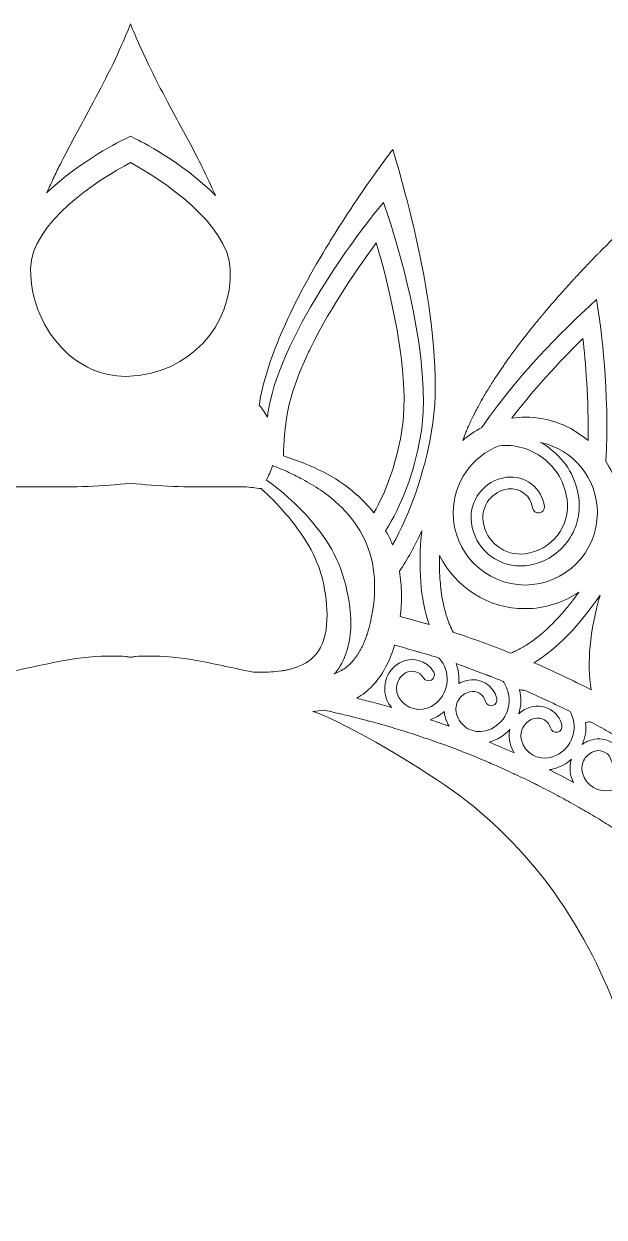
# Model space of a CAD drawing. Header units: millimetres. Extents: x -416 to 1516, y -417 to 43.
# Drawn here: x 132.6 to 181.7, y -71.1 to 29.8 of the extents above; entities that cross this region are included whole.
import ezdxf

# ---------------------------------------------------------------- set-up
doc = ezdxf.new("R2010")
doc.units = ezdxf.units.MM
doc.header["$MEASUREMENT"] = 0
doc.layers.add('Layer 4', color=7, linetype='Continuous')

msp = doc.modelspace()

# ---------------------------------------------------------------- linework, layer by layer
at = {"layer": 'Layer 4', "lineweight": 0}
for points, knots in [([(134.55, 15.54), (134.71, 15.89), (134.88, 16.24), (135.04, 16.59), (135.22, 16.97), (135.4, 17.34), (135.58, 17.72), (136.23, 19.01), (136.95, 20.35), (137.71, 21.75), (138.77, 23.7), (139.89, 25.79), (140.91, 28.08), (141.16, 28.64), (141.4, 29.23), (141.64, 29.82), (141.87, 29.23), (142.11, 28.64), (142.37, 28.08), (143.38, 25.79), (144.51, 23.7), (145.56, 21.75), (146.33, 20.35), (147.05, 19.01), (147.7, 17.71), (148.08, 16.92), (148.44, 16.15), (148.79, 15.38), (148.8, 15.37), (148.81, 15.35), (148.82, 15.33), (148.82, 15.33), (148.82, 15.32), (148.82, 15.32), (146, 18.15), (142.32, 19.98), (142.07, 20.1), (142.07, 20.1), (141.64, 20.32), (141.64, 20.32), (141.64, 20.32), (141.2, 20.11), (141.2, 20.11), (140.95, 19.99), (137.35, 18.24), (134.54, 15.52), (134.54, 15.52), (134.55, 15.53), (134.55, 15.54)], [0, 0, 0, 0, 1, 1, 1, 2, 2, 2, 3, 3, 3, 4, 4, 4, 5, 5, 5, 6, 6, 6, 7, 7, 7, 8, 8, 8, 9, 9, 9, 10, 10, 10, 11, 11, 11, 12, 12, 12, 13, 13, 13, 14, 14, 14, 15, 15, 15, 16, 16, 16, 16]), ([(152.57, -2.07), (152.74, -1.12), (153, -0.14), (153.33, 0.87), (153.66, 1.88), (154.06, 2.92), (154.52, 3.96), (155.62, 6.46), (157.01, 8.99), (158.42, 11.29), (158.53, 11.47), (158.64, 11.65), (158.75, 11.82), (159.23, 12.6), (159.71, 13.34), (160.17, 14.04), (160.25, 14.16), (160.32, 14.27), (160.39, 14.38), (160.89, 15.12), (161.37, 15.83), (161.82, 16.47), (162.01, 16.73), (162.19, 16.99), (162.37, 17.24), (162.54, 17.48), (162.71, 17.72), (162.87, 17.94), (163.04, 18.17), (163.2, 18.38), (163.35, 18.58), (163.51, 18.81), (163.67, 19.02), (163.81, 19.21), (165.08, 15.03), (168.43, 2.94), (167.1, -4.63), (166.45, -8.3), (165.25, -11.63), (163.79, -14.24), (163.73, -14.09), (163.68, -13.93), (163.61, -13.77), (163.49, -13.51), (163.33, -13.29), (163.2, -13.04), (164.53, -10.97), (165.61, -8.19), (166.16, -5.03), (166.31, -4.18), (166.39, -3.27), (166.4, -2.31), (166.49, 4.36), (163.63, 12.9), (163.5, 13.31), (163.5, 13.31), (163.02, 14.73), (163.02, 14.73), (163.02, 14.73), (163.02, 14.73), (163.02, 14.73), (163.02, 14.73), (163.02, 14.73), (163.02, 14.73), (163.02, 14.73), (162.08, 13.56), (162.08, 13.56), (161.77, 13.18), (154.5, 4.02), (153.31, -2.76), (153.27, -2.98), (153.25, -3.21), (153.21, -3.43), (153.01, -3.05), (152.77, -2.72), (152.52, -2.44), (152.54, -2.31), (152.55, -2.19), (152.57, -2.07)], [0, 0, 0, 0, 1, 1, 1, 2, 2, 2, 3, 3, 3, 4, 4, 4, 5, 5, 5, 6, 6, 6, 7, 7, 7, 8, 8, 8, 9, 9, 9, 10, 10, 10, 11, 11, 11, 12, 12, 12, 13, 13, 13, 14, 14, 14, 15, 15, 15, 16, 16, 16, 17, 17, 17, 18, 18, 18, 19, 19, 19, 20, 20, 20, 21, 21, 21, 22, 22, 22, 23, 23, 23, 24, 24, 24, 25, 25, 25, 26, 26, 26, 26]), ([(141.63, 18.09), (144.28, 16.68), (149.9, 12.92), (150.07, 9.07), (150.28, 4.24), (146.55, 0.27), (141.58, 0.02), (139.59, -0.08), (137.65, 0.67), (136.11, 2.14), (134.26, 3.9), (133.19, 6.44), (133.19, 9.11), (133.19, 12.94), (138.92, 16.69), (141.63, 18.09)], [0, 0, 0, 0, 1, 1, 1, 2, 2, 2, 3, 3, 3, 4, 4, 4, 5, 5, 5, 5]), ([(169.75, -5.34), (169.83, -5.13), (169.91, -4.92), (169.99, -4.71), (170.02, -4.65), (170.05, -4.58), (170.08, -4.51), (170.14, -4.37), (170.2, -4.22), (170.27, -4.08), (170.3, -4), (170.34, -3.92), (170.37, -3.85), (170.44, -3.7), (170.51, -3.56), (170.58, -3.42), (170.62, -3.34), (170.65, -3.27), (170.69, -3.2), (170.77, -3.03), (170.86, -2.85), (170.96, -2.68), (170.98, -2.64), (171, -2.6), (171.02, -2.56), (171.14, -2.34), (171.26, -2.12), (171.38, -1.91), (171.41, -1.85), (171.45, -1.79), (171.48, -1.73), (171.57, -1.57), (171.67, -1.41), (171.76, -1.25), (171.81, -1.18), (171.86, -1.1), (171.9, -1.03), (171.99, -0.88), (172.08, -0.73), (172.17, -0.59), (172.22, -0.51), (172.27, -0.44), (172.32, -0.36), (172.42, -0.2), (172.53, -0.04), (172.63, 0.12), (172.67, 0.18), (172.71, 0.23), (172.74, 0.29), (172.89, 0.51), (173.04, 0.72), (173.19, 0.94), (173.22, 0.98), (173.24, 1.02), (173.27, 1.06), (173.4, 1.24), (173.52, 1.41), (173.65, 1.59), (173.7, 1.66), (173.75, 1.73), (173.8, 1.81), (173.91, 1.95), (174.02, 2.1), (174.12, 2.24), (174.18, 2.32), (174.24, 2.39), (174.29, 2.47), (174.41, 2.62), (174.52, 2.77), (174.63, 2.92), (174.68, 2.98), (174.73, 3.05), (174.78, 3.11), (175.11, 3.53), (175.44, 3.95), (175.78, 4.37), (175.83, 4.43), (175.88, 4.49), (175.93, 4.56), (176.05, 4.7), (176.17, 4.85), (176.29, 4.99), (176.35, 5.06), (176.41, 5.13), (176.46, 5.2), (176.58, 5.34), (176.7, 5.48), (176.82, 5.62), (176.87, 5.68), (176.93, 5.75), (176.98, 5.82), (177.12, 5.98), (177.26, 6.14), (177.4, 6.3), (177.43, 6.34), (177.46, 6.37), (177.49, 6.41), (177.66, 6.6), (177.84, 6.8), (178.01, 6.99), (178.05, 7.04), (178.1, 7.09), (178.15, 7.15), (178.27, 7.28), (178.39, 7.42), (178.52, 7.56), (178.58, 7.63), (178.64, 7.69), (178.69, 7.76), (178.81, 7.88), (178.92, 8.01), (179.04, 8.13), (179.09, 8.19), (179.15, 8.25), (179.21, 8.32), (179.33, 8.45), (179.45, 8.58), (179.58, 8.71), (179.62, 8.76), (179.66, 8.81), (179.71, 8.85), (179.87, 9.03), (180.03, 9.2), (180.19, 9.37), (180.22, 9.4), (180.25, 9.43), (180.28, 9.46), (180.42, 9.6), (180.55, 9.74), (180.68, 9.87), (180.73, 9.93), (180.78, 9.98), (180.83, 10.03), (180.94, 10.14), (181.04, 10.25), (181.15, 10.36), (181.2, 10.42), (181.26, 10.47), (181.31, 10.52), (181.42, 10.63), (181.52, 10.74), (181.63, 10.85), (181.67, 10.89), (181.72, 10.94), (181.76, 10.98), (181.91, 11.13), (182.06, 11.28), (182.2, 11.42), (182.41, 11.63), (182.6, 11.82), (182.79, 12.01), (182.84, 12.05), (182.89, 12.1), (182.94, 12.15), (183.12, 12.33), (183.3, 12.5), (183.47, 12.67), (183.47, 12.67), (183.48, 12.68), (183.49, 12.68), (183.66, 12.85), (183.82, 13), (183.97, 13.15), (184.01, 13.19), (184.05, 13.22), (184.09, 13.26), (184.24, 13.4), (184.38, 13.53), (184.51, 13.65), (184.51, 13.65), (184.51, 13.66), (184.52, 13.66), (185.05, 9.32), (186.24, -3.17), (183.62, -10.38), (183.62, -10.38), (183.62, -10.38), (183.62, -10.38), (183.45, -10.83), (183.28, -11.27), (183.11, -11.7), (183.11, -11.64), (183.11, -11.59), (183.11, -11.53), (183.11, -9.93), (182.64, -8.43), (181.83, -7.17), (182.19, -1.39), (181.32, 4.67), (181.26, 5.02), (181.26, 5.02), (181.05, 6.5), (181.05, 6.5), (181.05, 6.5), (179.96, 5.51), (179.96, 5.51), (179.69, 5.26), (174.7, 0.7), (171.34, -4.32), (170.76, -4.62), (170.22, -4.98), (169.73, -5.4), (169.74, -5.38), (169.74, -5.36), (169.75, -5.34)], [0, 0, 0, 0, 1, 1, 1, 2, 2, 2, 3, 3, 3, 4, 4, 4, 5, 5, 5, 6, 6, 6, 7, 7, 7, 8, 8, 8, 9, 9, 9, 10, 10, 10, 11, 11, 11, 12, 12, 12, 13, 13, 13, 14, 14, 14, 15, 15, 15, 16, 16, 16, 17, 17, 17, 18, 18, 18, 19, 19, 19, 20, 20, 20, 21, 21, 21, 22, 22, 22, 23, 23, 23, 24, 24, 24, 25, 25, 25, 26, 26, 26, 27, 27, 27, 28, 28, 28, 29, 29, 29, 30, 30, 30, 31, 31, 31, 32, 32, 32, 33, 33, 33, 34, 34, 34, 35, 35, 35, 36, 36, 36, 37, 37, 37, 38, 38, 38, 39, 39, 39, 40, 40, 40, 41, 41, 41, 42, 42, 42, 43, 43, 43, 44, 44, 44, 45, 45, 45, 46, 46, 46, 47, 47, 47, 48, 48, 48, 49, 49, 49, 50, 50, 50, 51, 51, 51, 52, 52, 52, 53, 53, 53, 54, 54, 54, 55, 55, 55, 56, 56, 56, 57, 57, 57, 58, 58, 58, 59, 59, 59, 60, 60, 60, 61, 61, 61, 62, 62, 62, 63, 63, 63, 64, 64, 64, 65, 65, 65, 66, 66, 66, 67, 67, 67, 68, 68, 68, 68]), ([(154.56, -6.72), (154.59, -5.54), (154.69, -4.3), (154.91, -3.04), (155.19, -1.49), (155.83, 0.23), (156.63, 1.94), (156.72, 2.11), (156.8, 2.28), (156.88, 2.45), (158.65, 6.03), (161.09, 9.51), (162.41, 11.3), (163.38, 8.05), (165.43, 0.23), (164.56, -4.74), (164.07, -7.52), (163.21, -9.79), (162.21, -11.53), (161.12, -10.16), (159.8, -9.1), (158.5, -8.37), (157.13, -7.62), (155.81, -7.11), (154.56, -6.72)], [0, 0, 0, 0, 1, 1, 1, 2, 2, 2, 3, 3, 3, 4, 4, 4, 5, 5, 5, 6, 6, 6, 7, 7, 7, 8, 8, 8, 8]), ([(180.32, -5.42), (178.89, -4.18), (177.04, -3.43), (175.01, -3.43), (174.63, -3.43), (174.25, -3.47), (173.88, -3.52), (176.02, -0.69), (178.5, 1.85), (179.89, 3.22), (180.1, 1.34), (180.39, -2), (180.32, -5.42)], [0, 0, 0, 0, 1, 1, 1, 2, 2, 2, 3, 3, 3, 4, 4, 4, 4]), ([(172.8, -5.86), (174.14, -5.71), (175.47, -6.09), (176.55, -6.92), (177.66, -7.77), (178.37, -9.01), (178.55, -10.4), (178.69, -11.49), (178.4, -12.56), (177.73, -13.43), (177.06, -14.3), (176.09, -14.85), (175.01, -14.99), (173.27, -15.21), (171.67, -13.98), (171.45, -12.24), (171.36, -11.6), (171.54, -10.95), (171.94, -10.44), (172.34, -9.92), (172.91, -9.59), (173.56, -9.51), (174.58, -9.38), (175.51, -10.1), (175.64, -11.11), (175.67, -11.38), (175.92, -11.58), (176.2, -11.54), (176.47, -11.51), (176.66, -11.26), (176.63, -10.98), (176.53, -10.23), (176.14, -9.55), (175.54, -9.09), (174.94, -8.62), (174.19, -8.42), (173.43, -8.52), (171.55, -8.76), (170.21, -10.49), (170.46, -12.37), (170.73, -14.48), (172.53, -16.02), (174.6, -16.02), (174.78, -16.02), (174.95, -16.01), (175.13, -15.98), (176.49, -15.81), (177.69, -15.12), (178.52, -14.04), (179.35, -12.96), (179.72, -11.63), (179.54, -10.27), (179.33, -8.62), (178.48, -7.15), (177.16, -6.13), (176.89, -5.91), (176.6, -5.73), (176.3, -5.57), (179.04, -6.16), (181.11, -8.61), (181.11, -11.53), (181.11, -14.89), (178.38, -17.63), (175.01, -17.63), (171.65, -17.63), (168.92, -14.89), (168.92, -11.53), (168.92, -8.95), (170.53, -6.75), (172.8, -5.86)], [0, 0, 0, 0, 1, 1, 1, 2, 2, 2, 3, 3, 3, 4, 4, 4, 5, 5, 5, 6, 6, 6, 7, 7, 7, 8, 8, 8, 9, 9, 9, 10, 10, 10, 11, 11, 11, 12, 12, 12, 13, 13, 13, 14, 14, 14, 15, 15, 15, 16, 16, 16, 17, 17, 17, 18, 18, 18, 19, 19, 19, 20, 20, 20, 21, 21, 21, 22, 22, 22, 23, 23, 23, 23]), ([(160.26, -20.57), (160.19, -19.17), (159.96, -17.97), (159.57, -16.73), (159.18, -15.52), (158.6, -14.47), (157.96, -13.54), (156.42, -11.39), (154.71, -9.88), (153.13, -8.76), (153.32, -8.36), (153.5, -7.97), (153.63, -7.56), (153.63, -7.55), (153.63, -7.54), (153.64, -7.52), (153.96, -7.65), (154.3, -7.79), (154.63, -7.93), (154.97, -8.08), (155.31, -8.24), (155.65, -8.42), (155.82, -8.5), (155.99, -8.59), (156.17, -8.69), (156.68, -8.97), (157.2, -9.27), (157.72, -9.62), (159.39, -10.77), (160.98, -12.4), (161.74, -14.53), (162.52, -16.64), (162.42, -19.22), (161.67, -21.7), (161.67, -21.7), (161.67, -21.7), (161.67, -21.7), (161.63, -21.84), (161.58, -21.98), (161.53, -22.11), (161.51, -22.16), (161.49, -22.2), (161.48, -22.25), (161.44, -22.34), (161.41, -22.43), (161.37, -22.52), (161.35, -22.57), (161.32, -22.62), (161.3, -22.67), (161.26, -22.75), (161.22, -22.83), (161.18, -22.91), (161.16, -22.96), (161.13, -23.01), (161.1, -23.06), (161.06, -23.14), (161.02, -23.21), (160.98, -23.28), (160.95, -23.33), (160.92, -23.38), (160.89, -23.43), (160.85, -23.5), (160.8, -23.57), (160.75, -23.64), (160.72, -23.68), (160.69, -23.73), (160.66, -23.77), (160.6, -23.84), (160.55, -23.91), (160.49, -23.98), (160.46, -24.02), (160.43, -24.05), (160.4, -24.08), (160.32, -24.18), (160.23, -24.28), (160.13, -24.37), (160.13, -24.37), (160.13, -24.37), (160.13, -24.37), (160.03, -24.46), (159.92, -24.55), (159.81, -24.63), (159.53, -24.85), (159.21, -25), (158.87, -25.14), (158.93, -25.07), (159, -25.02), (159.05, -24.94), (159.96, -23.73), (160.23, -22.33), (160.26, -21.09), (160.26, -20.92), (160.26, -20.74), (160.26, -20.57)], [0, 0, 0, 0, 1, 1, 1, 2, 2, 2, 3, 3, 3, 4, 4, 4, 5, 5, 5, 6, 6, 6, 7, 7, 7, 8, 8, 8, 9, 9, 9, 10, 10, 10, 11, 11, 11, 12, 12, 12, 13, 13, 13, 14, 14, 14, 15, 15, 15, 16, 16, 16, 17, 17, 17, 18, 18, 18, 19, 19, 19, 20, 20, 20, 21, 21, 21, 22, 22, 22, 23, 23, 23, 24, 24, 24, 25, 25, 25, 26, 26, 26, 27, 27, 27, 28, 28, 28, 29, 29, 29, 30, 30, 30, 31, 31, 31, 31]), ([(132.89, -9.33), (132.89, -9.33), (134.53, -9.34), (134.53, -9.34), (134.53, -9.34), (134.53, -9.34), (134.53, -9.34), (135.65, -9.34), (136.82, -9.33), (138.02, -9.29), (139.26, -9.24), (140.46, -9.15), (141.64, -9.03), (142.81, -9.15), (144.02, -9.24), (145.25, -9.29), (146.45, -9.33), (147.62, -9.34), (148.74, -9.34), (148.74, -9.34), (148.74, -9.34), (148.74, -9.34), (148.74, -9.34), (150.38, -9.33), (150.38, -9.33), (150.38, -9.33), (150.77, -9.32), (150.77, -9.32), (150.84, -9.32), (150.89, -9.32), (150.97, -9.32), (151.04, -9.32), (151.13, -9.32), (151.28, -9.33), (151.75, -9.35), (152.22, -9.42), (152.67, -9.48), (154.05, -10.71), (155.5, -12.28), (156.72, -14.33), (157.22, -15.21), (157.65, -16.18), (157.9, -17.22), (158.12, -18.23), (158.28, -19.46), (158.25, -20.57), (158.2, -21.7), (157.93, -22.8), (157.28, -23.54), (157.21, -23.62), (157.14, -23.69), (157.06, -23.77), (156.98, -23.84), (156.9, -23.91), (156.82, -23.97), (156.82, -23.97), (156.82, -23.97), (156.82, -23.97), (156.75, -24.03), (156.67, -24.08), (156.59, -24.13), (156.58, -24.14), (156.57, -24.15), (156.55, -24.16), (156.48, -24.21), (156.4, -24.26), (156.31, -24.3), (156.31, -24.3), (156.3, -24.31), (156.29, -24.31), (156.12, -24.4), (155.93, -24.49), (155.74, -24.56), (155.74, -24.56), (155.73, -24.56), (155.72, -24.57), (155.66, -24.59), (155.59, -24.61), (155.52, -24.64), (155.46, -24.65), (155.4, -24.67), (155.34, -24.69), (155.28, -24.71), (155.22, -24.72), (155.16, -24.74), (155.09, -24.76), (155.01, -24.78), (154.93, -24.8), (154.88, -24.81), (154.83, -24.82), (154.78, -24.83), (154.65, -24.86), (154.51, -24.88), (154.37, -24.9), (154.37, -24.9), (154.37, -24.9), (154.37, -24.9), (153.82, -24.98), (153.24, -25.01), (152.64, -25.01), (152.44, -25.01), (152.24, -25.01), (152.04, -25.01), (150.51, -24.7), (148.91, -24.32), (147.24, -24.02), (145.91, -23.78), (144.46, -23.6), (143.04, -23.64), (143.04, -23.64), (143.04, -23.64), (143.04, -23.64), (142.71, -23.64), (142.39, -23.65), (142.07, -23.68), (141.96, -23.69), (141.87, -23.71), (141.76, -23.72), (141.72, -23.72), (141.68, -23.73), (141.64, -23.73), (141.59, -23.73), (141.55, -23.72), (141.51, -23.72), (141.41, -23.71), (141.31, -23.69), (141.21, -23.68), (140.89, -23.65), (140.56, -23.64), (140.23, -23.64), (140.23, -23.64), (140.23, -23.64), (140.23, -23.64), (138.81, -23.6), (137.36, -23.78), (136.03, -24.02), (134.37, -24.32), (132.76, -24.7), (131.23, -25.01), (131.03, -25.01), (130.83, -25.01), (130.63, -25.01), (130.04, -25.01), (129.46, -24.98), (128.9, -24.9), (127.67, -24.72), (126.62, -24.29), (125.99, -23.54), (125.35, -22.8), (125.07, -21.7), (125.03, -20.57), (124.99, -19.46), (125.15, -18.23), (125.38, -17.22), (125.43, -17), (125.5, -16.77), (125.57, -16.56), (125.58, -16.5), (125.6, -16.45), (125.62, -16.39), (125.68, -16.22), (125.74, -16.05), (125.81, -15.88), (125.85, -15.78), (125.89, -15.68), (125.94, -15.57), (125.94, -15.57), (125.94, -15.57), (125.94, -15.57), (126.11, -15.18), (126.3, -14.79), (126.51, -14.42), (126.53, -14.39), (126.54, -14.36), (126.56, -14.33), (126.69, -14.1), (126.84, -13.88), (126.98, -13.66), (127.02, -13.59), (127.06, -13.53), (127.1, -13.46), (127.21, -13.31), (127.32, -13.15), (127.43, -12.99), (127.47, -12.93), (127.51, -12.87), (127.56, -12.81), (127.71, -12.61), (127.85, -12.41), (128.01, -12.22), (128.01, -12.22), (128.01, -12.22), (128.01, -12.22), (128.16, -12.03), (128.31, -11.84), (128.47, -11.66), (128.51, -11.6), (128.56, -11.55), (128.61, -11.5), (128.72, -11.36), (128.84, -11.23), (128.95, -11.11), (129, -11.06), (129.04, -11.01), (129.09, -10.96), (129.6, -10.41), (130.11, -9.92), (130.61, -9.48), (131.05, -9.42), (131.53, -9.35), (131.99, -9.33), (132.14, -9.32), (132.23, -9.32), (132.31, -9.32), (132.38, -9.32), (132.43, -9.32), (132.5, -9.32), (132.5, -9.32), (132.89, -9.33), (132.89, -9.33)], [0, 0, 0, 0, 1, 1, 1, 2, 2, 2, 3, 3, 3, 4, 4, 4, 5, 5, 5, 6, 6, 6, 7, 7, 7, 8, 8, 8, 9, 9, 9, 10, 10, 10, 11, 11, 11, 12, 12, 12, 13, 13, 13, 14, 14, 14, 15, 15, 15, 16, 16, 16, 17, 17, 17, 18, 18, 18, 19, 19, 19, 20, 20, 20, 21, 21, 21, 22, 22, 22, 23, 23, 23, 24, 24, 24, 25, 25, 25, 26, 26, 26, 27, 27, 27, 28, 28, 28, 29, 29, 29, 30, 30, 30, 31, 31, 31, 32, 32, 32, 33, 33, 33, 34, 34, 34, 35, 35, 35, 36, 36, 36, 37, 37, 37, 38, 38, 38, 39, 39, 39, 40, 40, 40, 41, 41, 41, 42, 42, 42, 43, 43, 43, 44, 44, 44, 45, 45, 45, 46, 46, 46, 47, 47, 47, 48, 48, 48, 49, 49, 49, 50, 50, 50, 51, 51, 51, 52, 52, 52, 53, 53, 53, 54, 54, 54, 55, 55, 55, 56, 56, 56, 57, 57, 57, 58, 58, 58, 59, 59, 59, 60, 60, 60, 61, 61, 61, 62, 62, 62, 63, 63, 63, 64, 64, 64, 65, 65, 65, 66, 66, 66, 67, 67, 67, 68, 68, 68, 69, 69, 69, 70, 70, 70, 71, 71, 71, 72, 72, 72, 73, 73, 73, 73]), ([(166.88, -20.96), (166.08, -20.72), (165.26, -20.52), (164.44, -20.3), (164.52, -19.65), (164.56, -19), (164.55, -18.36), (164.54, -17.72), (164.48, -17.09), (164.38, -16.47), (165.06, -15.45), (165.69, -14.32), (166.26, -13.05), (165.94, -16.12), (166.16, -18.85), (166.88, -20.96)], [0, 0, 0, 0, 1, 1, 1, 2, 2, 2, 3, 3, 3, 4, 4, 4, 5, 5, 5, 5]), ([(167.77, -15.14), (169.1, -17.8), (171.85, -19.63), (175.01, -19.63), (176.69, -19.63), (178.25, -19.11), (179.55, -18.23), (179.55, -18.23), (179.55, -18.23), (179.55, -18.23), (179.35, -18.51), (179.15, -18.79), (178.94, -19.05), (178.94, -19.05), (178.94, -19.05), (178.94, -19.05), (178.73, -19.32), (178.53, -19.57), (178.32, -19.81), (178.32, -19.81), (178.32, -19.82), (178.31, -19.82), (178.11, -20.06), (177.9, -20.29), (177.69, -20.52), (177.69, -20.52), (177.69, -20.52), (177.68, -20.52), (177.47, -20.74), (177.26, -20.96), (177.05, -21.16), (177.04, -21.17), (177.03, -21.18), (177.02, -21.19), (176.91, -21.29), (176.81, -21.39), (176.7, -21.49), (176.68, -21.51), (176.65, -21.53), (176.63, -21.55), (176.54, -21.63), (176.44, -21.71), (176.35, -21.79), (176.32, -21.82), (176.29, -21.85), (176.25, -21.87), (176.17, -21.94), (176.08, -22.01), (176, -22.08), (175.96, -22.11), (175.92, -22.14), (175.89, -22.16), (175.81, -22.23), (175.73, -22.28), (175.65, -22.34), (175.61, -22.37), (175.57, -22.4), (175.53, -22.43), (175.45, -22.48), (175.37, -22.54), (175.3, -22.59), (175.25, -22.62), (175.21, -22.64), (175.17, -22.67), (175.09, -22.72), (175.02, -22.76), (174.94, -22.81), (174.9, -22.84), (174.86, -22.86), (174.81, -22.89), (174.74, -22.93), (174.67, -22.97), (174.59, -23.01), (174.55, -23.03), (174.51, -23.06), (174.46, -23.08), (174.38, -23.12), (174.3, -23.16), (174.23, -23.2), (174.19, -23.21), (174.15, -23.23), (174.12, -23.25), (174, -23.3), (173.89, -23.35), (173.77, -23.39), (172.18, -22.75), (170.56, -22.16), (168.93, -21.62), (168.92, -21.62), (168.92, -21.61), (168.92, -21.61), (168.82, -21.42), (168.72, -21.21), (168.63, -20.99), (168.58, -20.88), (168.54, -20.77), (168.5, -20.65), (168.46, -20.54), (168.41, -20.43), (168.37, -20.31), (168.32, -20.15), (168.28, -19.97), (168.23, -19.8), (168.21, -19.72), (168.18, -19.65), (168.17, -19.57), (168.11, -19.36), (168.07, -19.14), (168.03, -18.92), (168.02, -18.87), (168.01, -18.83), (168, -18.78), (167.96, -18.53), (167.92, -18.27), (167.89, -18.01), (167.89, -17.99), (167.88, -17.96), (167.88, -17.94), (167.85, -17.66), (167.82, -17.37), (167.8, -17.07), (167.8, -17.07), (167.8, -17.06), (167.8, -17.06), (167.76, -16.45), (167.75, -15.81), (167.77, -15.14)], [0, 0, 0, 0, 1, 1, 1, 2, 2, 2, 3, 3, 3, 4, 4, 4, 5, 5, 5, 6, 6, 6, 7, 7, 7, 8, 8, 8, 9, 9, 9, 10, 10, 10, 11, 11, 11, 12, 12, 12, 13, 13, 13, 14, 14, 14, 15, 15, 15, 16, 16, 16, 17, 17, 17, 18, 18, 18, 19, 19, 19, 20, 20, 20, 21, 21, 21, 22, 22, 22, 23, 23, 23, 24, 24, 24, 25, 25, 25, 26, 26, 26, 27, 27, 27, 28, 28, 28, 29, 29, 29, 30, 30, 30, 31, 31, 31, 32, 32, 32, 33, 33, 33, 34, 34, 34, 35, 35, 35, 36, 36, 36, 37, 37, 37, 38, 38, 38, 39, 39, 39, 40, 40, 40, 41, 41, 41, 42, 42, 42, 42]), ([(180.58, -26.49), (178.99, -25.68), (177.39, -24.91), (175.75, -24.2), (177.68, -23.04), (179.61, -21.05), (181.34, -18.49), (180.47, -21.5), (180.22, -24.26), (180.58, -26.49)], [0, 0, 0, 0, 1, 1, 1, 2, 2, 2, 3, 3, 3, 3]), ([(167.74, -23.81), (167.86, -23.96), (167.97, -24.11), (168.06, -24.27), (168.42, -24.89), (168.51, -25.6), (168.32, -26.28), (168.14, -26.97), (167.7, -27.54), (167.09, -27.89), (166.12, -28.44), (164.88, -28.11), (164.33, -27.14), (164.13, -26.79), (164.08, -26.38), (164.18, -25.99), (164.29, -25.6), (164.54, -25.28), (164.89, -25.07), (165.42, -24.77), (166.1, -24.95), (166.41, -25.49), (166.55, -25.72), (166.85, -25.81), (167.09, -25.67), (167.33, -25.53), (167.41, -25.23), (167.28, -24.99), (166.7, -23.98), (165.4, -23.63), (164.39, -24.21), (163.81, -24.54), (163.39, -25.08), (163.22, -25.73), (163.04, -26.38), (163.13, -27.06), (163.46, -27.64), (163.54, -27.77), (163.62, -27.88), (163.71, -28), (163.71, -28), (163.71, -28), (163.71, -28), (163.17, -27.84), (162.64, -27.7), (162.1, -27.55), (161.66, -27.43), (161.21, -27.31), (160.76, -27.2), (161, -27.06), (161.24, -26.91), (161.47, -26.73), (162.82, -25.63), (163.54, -24.14), (163.95, -22.74), (163.96, -22.74), (163.98, -22.73), (163.99, -22.73), (163.99, -22.73), (163.99, -22.73), (164, -22.73), (164.55, -22.88), (165.11, -23.03), (165.66, -23.19), (165.67, -23.19), (165.68, -23.2), (165.69, -23.2), (165.8, -23.23), (165.91, -23.26), (166.02, -23.29), (166.6, -23.46), (167.17, -23.63), (167.74, -23.81), (167.74, -23.81), (167.74, -23.81), (167.74, -23.81)], [0, 0, 0, 0, 1, 1, 1, 2, 2, 2, 3, 3, 3, 4, 4, 4, 5, 5, 5, 6, 6, 6, 7, 7, 7, 8, 8, 8, 9, 9, 9, 10, 10, 10, 11, 11, 11, 12, 12, 12, 13, 13, 13, 14, 14, 14, 15, 15, 15, 16, 16, 16, 17, 17, 17, 18, 18, 18, 19, 19, 19, 20, 20, 20, 21, 21, 21, 22, 22, 22, 23, 23, 23, 24, 24, 24, 25, 25, 25, 25]), ([(172.61, -27.22), (172.32, -26.09), (171.17, -25.41), (170.04, -25.7), (169.81, -25.76), (169.59, -25.85), (169.39, -25.97), (169.45, -25.41), (169.38, -24.83), (169.17, -24.28), (169.17, -24.28), (169.17, -24.28), (169.17, -24.28), (169.88, -24.52), (171.22, -25.03), (171.82, -25.26), (171.84, -25.27), (171.86, -25.28), (171.88, -25.28), (171.88, -25.28), (171.89, -25.29), (171.9, -25.29), (171.9, -25.29), (171.91, -25.29), (171.92, -25.3), (171.93, -25.3), (171.94, -25.31), (171.96, -25.31), (171.96, -25.31), (171.97, -25.32), (171.98, -25.32), (171.99, -25.33), (172.01, -25.33), (172.02, -25.34), (172.02, -25.34), (172.03, -25.34), (172.03, -25.34), (172.04, -25.34), (172.05, -25.35), (172.06, -25.35), (172.06, -25.35), (172.06, -25.35), (172.07, -25.35), (172.08, -25.36), (172.09, -25.36), (172.1, -25.37), (172.1, -25.37), (172.1, -25.37), (172.1, -25.37), (172.11, -25.37), (172.12, -25.37), (172.12, -25.37), (172.12, -25.37), (172.13, -25.38), (172.13, -25.38), (172.47, -25.51), (172.82, -25.65), (173.16, -25.79), (173.34, -26.08), (173.48, -26.39), (173.57, -26.74), (173.74, -27.42), (173.64, -28.14), (173.28, -28.75), (172.92, -29.35), (172.35, -29.79), (171.66, -29.96), (171.14, -30.1), (170.6, -30.02), (170.13, -29.75), (169.67, -29.47), (169.34, -29.03), (169.2, -28.51), (169.1, -28.12), (169.16, -27.71), (169.37, -27.36), (169.57, -27.01), (169.9, -26.77), (170.29, -26.67), (170.89, -26.51), (171.49, -26.87), (171.65, -27.47), (171.71, -27.73), (171.99, -27.89), (172.25, -27.83), (172.52, -27.76), (172.68, -27.48), (172.61, -27.22)], [0, 0, 0, 0, 1, 1, 1, 2, 2, 2, 3, 3, 3, 4, 4, 4, 5, 5, 5, 6, 6, 6, 7, 7, 7, 8, 8, 8, 9, 9, 9, 10, 10, 10, 11, 11, 11, 12, 12, 12, 13, 13, 13, 14, 14, 14, 15, 15, 15, 16, 16, 16, 17, 17, 17, 18, 18, 18, 19, 19, 19, 20, 20, 20, 21, 21, 21, 22, 22, 22, 23, 23, 23, 24, 24, 24, 25, 25, 25, 26, 26, 26, 27, 27, 27, 28, 28, 28, 29, 29, 29, 29]), ([(174.53, -26.49), (174.53, -26.48), (174.53, -26.48), (174.53, -26.47), (174.63, -26.53), (174.76, -26.54), (174.88, -26.51), (174.88, -26.51), (174.88, -26.51), (174.89, -26.51), (174.89, -26.51), (174.89, -26.51), (174.89, -26.51), (175.55, -26.8), (176.2, -27.09), (176.85, -27.39), (176.86, -27.4), (176.87, -27.4), (176.88, -27.4), (177.53, -27.71), (178.18, -28.02), (178.82, -28.34), (178.82, -28.34), (178.82, -28.34), (178.82, -28.34), (178.92, -28.54), (179, -28.76), (179.06, -28.98), (179.42, -30.4), (178.57, -31.84), (177.15, -32.21), (176.08, -32.48), (174.97, -31.83), (174.7, -30.76), (174.6, -30.36), (174.65, -29.96), (174.86, -29.61), (175.07, -29.26), (175.4, -29.01), (175.79, -28.91), (176.38, -28.76), (176.99, -29.12), (177.14, -29.71), (177.21, -29.98), (177.48, -30.14), (177.75, -30.07), (178.02, -30), (178.18, -29.73), (178.11, -29.46), (177.97, -28.92), (177.62, -28.46), (177.14, -28.17), (176.65, -27.88), (176.08, -27.8), (175.54, -27.94), (175.13, -28.05), (174.77, -28.25), (174.47, -28.52), (174.68, -27.87), (174.71, -27.17), (174.53, -26.49)], [0, 0, 0, 0, 1, 1, 1, 2, 2, 2, 3, 3, 3, 4, 4, 4, 5, 5, 5, 6, 6, 6, 7, 7, 7, 8, 8, 8, 9, 9, 9, 10, 10, 10, 11, 11, 11, 12, 12, 12, 13, 13, 13, 14, 14, 14, 15, 15, 15, 16, 16, 16, 17, 17, 17, 18, 18, 18, 19, 19, 19, 20, 20, 20, 20]), ([(159.71, -28.6), (160.4, -28.77), (161.09, -28.94), (161.78, -29.13), (161.81, -29.13), (161.83, -29.14), (161.85, -29.14), (162.52, -29.32), (163.19, -29.51), (163.85, -29.71), (163.89, -29.72), (163.93, -29.73), (163.97, -29.75), (164.62, -29.94), (165.26, -30.14), (165.9, -30.35), (165.95, -30.37), (166.01, -30.39), (166.07, -30.41), (166.69, -30.62), (167.31, -30.83), (167.92, -31.05), (167.93, -31.06), (167.94, -31.06), (167.95, -31.06), (168.01, -31.09), (168.08, -31.11), (168.14, -31.13), (168.74, -31.35), (169.34, -31.58), (169.93, -31.81), (170.01, -31.85), (170.1, -31.88), (170.19, -31.91), (170.76, -32.14), (171.34, -32.38), (171.91, -32.63), (171.95, -32.64), (171.98, -32.66), (172.02, -32.67), (172.08, -32.7), (172.14, -32.73), (172.2, -32.75), (172.76, -32.99), (173.31, -33.24), (173.86, -33.5), (173.97, -33.55), (174.08, -33.6), (174.19, -33.65), (174.73, -33.9), (175.26, -34.16), (175.79, -34.42), (175.91, -34.48), (176.03, -34.54), (176.15, -34.6), (176.67, -34.86), (177.18, -35.13), (177.69, -35.4), (177.82, -35.47), (177.95, -35.54), (178.08, -35.61), (178.57, -35.88), (179.07, -36.16), (179.56, -36.44), (179.7, -36.51), (179.83, -36.59), (179.97, -36.67), (180.45, -36.95), (180.93, -37.23), (181.4, -37.52), (181.54, -37.61), (181.69, -37.7), (181.83, -37.79), (182.29, -38.07), (182.75, -38.36), (183.2, -38.66), (183.36, -38.76), (183.51, -38.86), (183.66, -38.96), (184.1, -39.25), (184.54, -39.54), (184.98, -39.84), (185.14, -39.95), (185.3, -40.07), (185.46, -40.18), (185.88, -40.47), (186.3, -40.77), (186.72, -41.08), (186.88, -41.2), (187.05, -41.33), (187.21, -41.45), (187.62, -41.75), (188.02, -42.05), (188.42, -42.36), (188.59, -42.5), (188.76, -42.63), (188.93, -42.77), (189.32, -43.08), (189.7, -43.38), (190.08, -43.7), (190.26, -43.84), (190.44, -43.99), (190.62, -44.14), (190.98, -44.45), (191.35, -44.76), (191.71, -45.08), (191.9, -45.24), (192.08, -45.4), (192.26, -45.56), (192.61, -45.87), (192.96, -46.18), (193.3, -46.5), (193.49, -46.68), (193.67, -46.85), (193.86, -47.03), (194.19, -47.34), (194.52, -47.65), (194.85, -47.97), (195.04, -48.16), (195.23, -48.35), (195.42, -48.54), (195.74, -48.85), (196.05, -49.17), (196.36, -49.49), (196.55, -49.69), (196.74, -49.89), (196.94, -50.1), (197.24, -50.41), (197.53, -50.73), (197.83, -51.05), (198.02, -51.26), (198.22, -51.48), (198.41, -51.7), (198.69, -52.01), (198.97, -52.33), (199.25, -52.65), (199.45, -52.88), (199.64, -53.11), (199.84, -53.34), (200.1, -53.66), (200.37, -53.97), (200.63, -54.29), (200.83, -54.54), (201.02, -54.78), (201.22, -55.03), (201.47, -55.34), (201.72, -55.66), (201.96, -55.98), (202.16, -56.23), (202.36, -56.5), (202.55, -56.76), (202.79, -57.07), (203.02, -57.38), (203.25, -57.7), (203.45, -57.97), (203.64, -58.26), (203.84, -58.53), (204.06, -58.84), (204.28, -59.15), (204.49, -59.46), (204.69, -59.75), (204.88, -60.05), (205.08, -60.35), (205.28, -60.65), (205.48, -60.95), (205.68, -61.26), (205.88, -61.57), (206.07, -61.89), (206.27, -62.21), (206.45, -62.5), (206.64, -62.8), (206.82, -63.1), (207.02, -63.43), (207.22, -63.77), (207.41, -64.11), (207.58, -64.4), (207.75, -64.68), (207.91, -64.97), (208.12, -65.34), (208.32, -65.71), (208.52, -66.09), (208.66, -66.35), (208.81, -66.61), (208.95, -66.87), (209.17, -67.3), (209.38, -67.73), (209.6, -68.17), (209.71, -68.38), (209.82, -68.6), (209.93, -68.81), (210.25, -69.47), (210.56, -70.12), (210.86, -70.79), (210.83, -70.79), (210.8, -70.79), (210.78, -70.8), (210.78, -70.8), (210.78, -70.8), (210.77, -70.8), (208.74, -71.01), (206.79, -71.34), (204.83, -71.76), (204.83, -71.76), (204.83, -71.76), (204.83, -71.76), (204.44, -71.85), (204.05, -71.94), (203.66, -72.03), (203.57, -72.05), (203.48, -72.08), (203.38, -72.1), (203.08, -72.17), (202.78, -72.24), (202.47, -72.32), (202.08, -72.42), (201.68, -72.53), (201.28, -72.64), (201.22, -72.64), (201.19, -72.64), (201.17, -72.64), (201.09, -72.64), (201.53, -72.59), (201.42, -72.59), (201.39, -72.59), (201.32, -72.59), (201.18, -72.6), (197.57, -72.82), (194.39, -74.43), (191.75, -76.81), (190.45, -73.79), (188.41, -70.39), (185.64, -67.14), (185.58, -66.33), (185.52, -65.47), (185.41, -64.52), (184.77, -59.05), (182.77, -51.36), (177.88, -44.24), (175.44, -40.7), (172.53, -37.73), (169.54, -35.5), (166.55, -33.26), (159.87, -29.29), (157.24, -28.38), (157.17, -28.35), (157.12, -28.35), (157.06, -28.33), (157.38, -28.3), (157.71, -28.25), (158.03, -28.2), (158.03, -28.21), (158.02, -28.21), (158.01, -28.22), (158.58, -28.34), (159.14, -28.47), (159.71, -28.6)], [0, 0, 0, 0, 1, 1, 1, 2, 2, 2, 3, 3, 3, 4, 4, 4, 5, 5, 5, 6, 6, 6, 7, 7, 7, 8, 8, 8, 9, 9, 9, 10, 10, 10, 11, 11, 11, 12, 12, 12, 13, 13, 13, 14, 14, 14, 15, 15, 15, 16, 16, 16, 17, 17, 17, 18, 18, 18, 19, 19, 19, 20, 20, 20, 21, 21, 21, 22, 22, 22, 23, 23, 23, 24, 24, 24, 25, 25, 25, 26, 26, 26, 27, 27, 27, 28, 28, 28, 29, 29, 29, 30, 30, 30, 31, 31, 31, 32, 32, 32, 33, 33, 33, 34, 34, 34, 35, 35, 35, 36, 36, 36, 37, 37, 37, 38, 38, 38, 39, 39, 39, 40, 40, 40, 41, 41, 41, 42, 42, 42, 43, 43, 43, 44, 44, 44, 45, 45, 45, 46, 46, 46, 47, 47, 47, 48, 48, 48, 49, 49, 49, 50, 50, 50, 51, 51, 51, 52, 52, 52, 53, 53, 53, 54, 54, 54, 55, 55, 55, 56, 56, 56, 57, 57, 57, 58, 58, 58, 59, 59, 59, 60, 60, 60, 61, 61, 61, 62, 62, 62, 63, 63, 63, 64, 64, 64, 65, 65, 65, 66, 66, 66, 67, 67, 67, 68, 68, 68, 69, 69, 69, 70, 70, 70, 71, 71, 71, 72, 72, 72, 73, 73, 73, 74, 74, 74, 75, 75, 75, 76, 76, 76, 77, 77, 77, 78, 78, 78, 79, 79, 79, 80, 80, 80, 81, 81, 81, 82, 82, 82, 83, 83, 83, 84, 84, 84, 85, 85, 85, 85]), ([(166.97, -29.02), (167.18, -28.95), (167.39, -28.87), (167.58, -28.75), (167.79, -28.63), (167.99, -28.49), (168.17, -28.34), (168.18, -28.48), (168.2, -28.62), (168.23, -28.76), (168.31, -29.05), (168.43, -29.33), (168.58, -29.58), (168.58, -29.58), (168.58, -29.58), (168.58, -29.58), (168.05, -29.39), (167.51, -29.2), (166.97, -29.02), (166.97, -29.02), (166.97, -29.02), (166.97, -29.02)], [0, 0, 0, 0, 1, 1, 1, 2, 2, 2, 3, 3, 3, 4, 4, 4, 5, 5, 5, 6, 6, 6, 7, 7, 7, 7]), ([(182.06, -30.04), (182.07, -30.04), (182.07, -30.04), (182.07, -30.04), (182.07, -30.04), (182.07, -30.04), (182.07, -30.04), (182.08, -30.04), (182.08, -30.04), (182.08, -30.04), (182.19, -30.11), (182.32, -30.18), (182.45, -30.26), (182.5, -30.29), (182.56, -30.32), (182.61, -30.35), (182.68, -30.4), (182.76, -30.44), (182.84, -30.49), (182.84, -30.49), (182.84, -30.49), (182.84, -30.49), (182.95, -30.55), (183.06, -30.62), (183.18, -30.69), (183.45, -30.86), (183.73, -31.03), (184.01, -31.19), (184.01, -31.19), (184.01, -31.19), (184.01, -31.19), (184.09, -31.37), (184.16, -31.55), (184.21, -31.75), (184.39, -32.43), (184.28, -33.14), (183.92, -33.75), (183.57, -34.36), (182.99, -34.79), (182.3, -34.97), (181.23, -35.25), (180.13, -34.6), (179.85, -33.52), (179.75, -33.13), (179.81, -32.72), (180.01, -32.37), (180.22, -32.02), (180.55, -31.77), (180.94, -31.67), (181.23, -31.6), (181.52, -31.64), (181.78, -31.79), (182.04, -31.94), (182.22, -32.19), (182.29, -32.47), (182.36, -32.74), (182.63, -32.9), (182.9, -32.83), (183.17, -32.76), (183.33, -32.49), (183.26, -32.22), (183.12, -31.68), (182.77, -31.22), (182.29, -30.93), (181.8, -30.65), (181.24, -30.57), (180.69, -30.71), (180.37, -30.79), (180.08, -30.93), (179.83, -31.11), (180.08, -30.54), (180.19, -29.91), (180.12, -29.26), (180.24, -29.23), (180.37, -29.21), (180.5, -29.19), (180.5, -29.19), (180.5, -29.19), (180.5, -29.19), (181.02, -29.47), (181.55, -29.75), (182.06, -30.04)], [0, 0, 0, 0, 1, 1, 1, 2, 2, 2, 3, 3, 3, 4, 4, 4, 5, 5, 5, 6, 6, 6, 7, 7, 7, 8, 8, 8, 9, 9, 9, 10, 10, 10, 11, 11, 11, 12, 12, 12, 13, 13, 13, 14, 14, 14, 15, 15, 15, 16, 16, 16, 17, 17, 17, 18, 18, 18, 19, 19, 19, 20, 20, 20, 21, 21, 21, 22, 22, 22, 23, 23, 23, 24, 24, 24, 25, 25, 25, 26, 26, 26, 27, 27, 27, 27]), ([(173.73, -31), (173.81, -31.3), (173.93, -31.58), (174.08, -31.83), (174.08, -31.83), (174.08, -31.83), (174.08, -31.83), (173.38, -31.51), (172.68, -31.21), (171.98, -30.91), (171.97, -30.91), (171.97, -30.91), (171.97, -30.91), (172.65, -30.72), (173.25, -30.36), (173.71, -29.84), (173.63, -30.22), (173.63, -30.62), (173.73, -31)], [0, 0, 0, 0, 1, 1, 1, 2, 2, 2, 3, 3, 3, 4, 4, 4, 5, 5, 5, 6, 6, 6, 6]), ([(178.88, -33.77), (178.93, -33.96), (179, -34.15), (179.08, -34.32), (178.41, -33.95), (177.73, -33.59), (177.04, -33.25), (177.04, -33.25), (177.04, -33.25), (177.04, -33.25), (177.16, -33.23), (177.28, -33.21), (177.4, -33.18), (177.99, -33.02), (178.5, -32.74), (178.93, -32.36), (178.78, -32.81), (178.76, -33.3), (178.88, -33.77)], [0, 0, 0, 0, 1, 1, 1, 2, 2, 2, 3, 3, 3, 4, 4, 4, 5, 5, 5, 6, 6, 6, 6])]:
    msp.add_open_spline(points, degree=3, knots=knots, dxfattribs=at)

doc.saveas('drawing.dxf')
